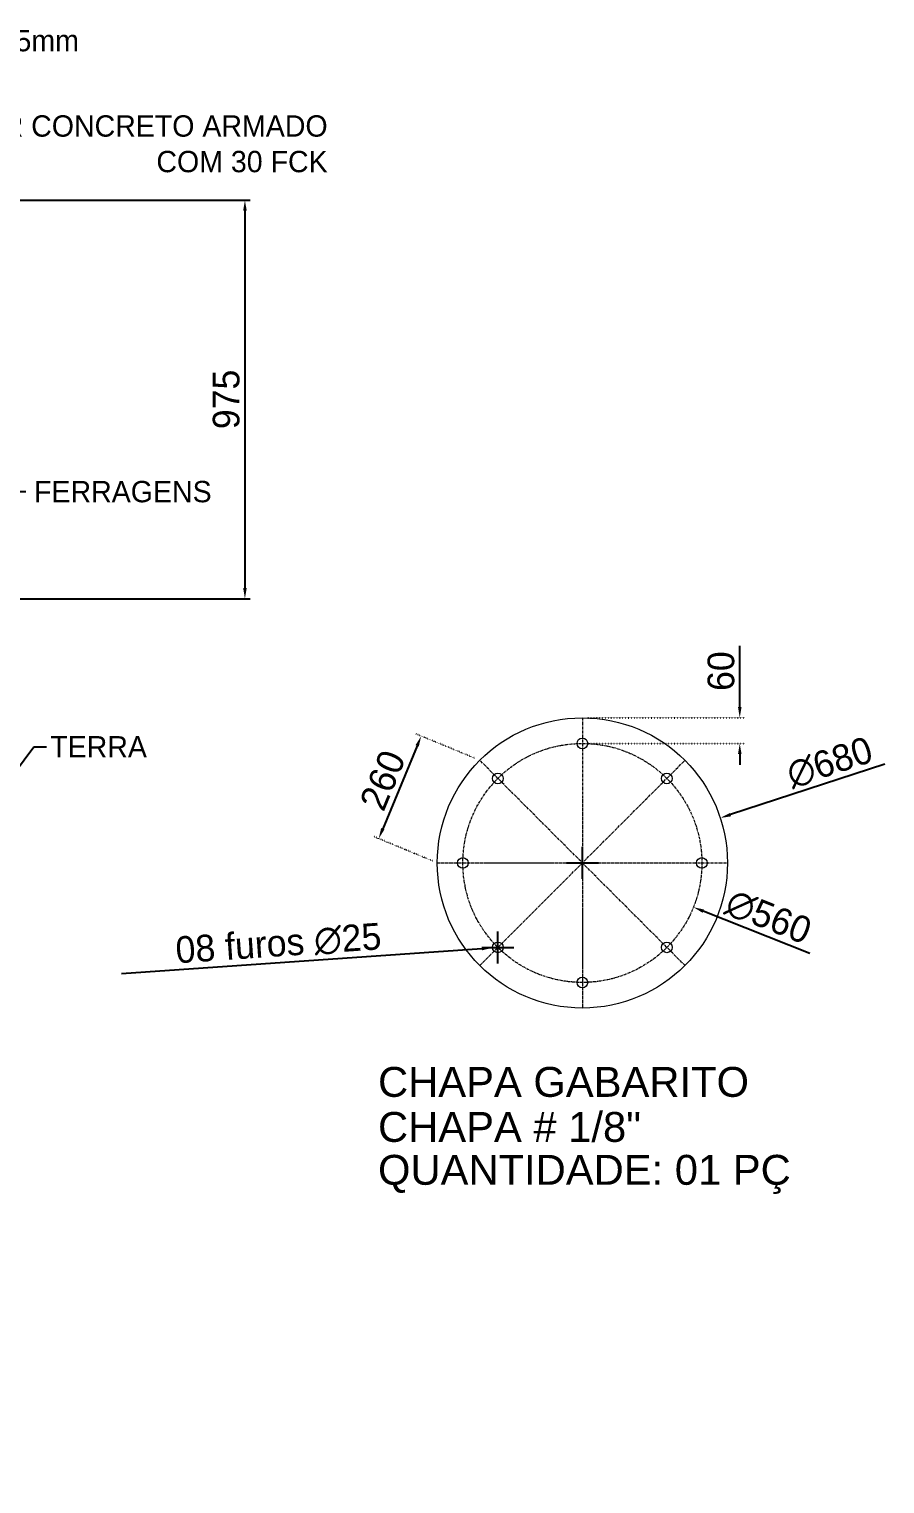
# Model space of a CAD drawing. Header units: millimetres. Extents: x 259906 to 295831, y -52980 to -28535.
# Drawn here: x 264232 to 266237, y -35094 to -31686 of the extents above; entities that cross this region are included whole.
import ezdxf
from ezdxf import colors
from ezdxf.entities.mleader import LeaderData, LeaderLine
from ezdxf.math import Vec2, Vec3

# ---------------------------------------------------------------- set-up
doc = ezdxf.new("R2010")
doc.units = ezdxf.units.MM
doc.header["$LTSCALE"] = 0.2
doc.linetypes.add('ACAD_ISO07W100', pattern=[3, 0, -3])
doc.linetypes.add('CENTER', pattern=[50.8, 31.75, -6.35, 6.35, -6.35])
for name, color, linetype, lineweight in [('03', 3, 'Continuous', 13), ('CENT 1', 1, 'CENTER', 9), ('CONT 2', 2, 'Continuous', 13), ('CONT4', 4, 'Continuous', 5), ('COTA', 1, 'Continuous', 9)]:
    doc.layers.add(name, color=color, linetype=linetype, lineweight=lineweight)
doc.styles.add('1-500', font='arial.ttf', dxfattribs={"height": 100})
doc.dimstyles.new('ESC25', dxfattribs={"dimscale": 25, "dimtxt": 2.5, "dimasz": 1, "dimexe": 0.5, "dimexo": 0.5, "dimgap": 0.5, "dimtad": 1, "dimdec": 0, "dimzin": 0, "dimdsep": 46, "dimtxsty": 'Standard', "dimcen": 1.5, "dimclrd": 1, "dimclre": 1, "dimclrt": 2, "dimadec": 0, "dimazin": 0, "dimtfac": 1, "dimtdec": 0, "dimtofl": 0, "dimtmove": 0, "dimatfit": 3, "dimfxl": 1, "dimtolj": 1, "dimtzin": 0, "dimarcsym": 0})

# ---------------------------------------------------------------- blocks, each defined once
blk = doc.blocks.new('*D86')
at = {"layer": 'COTA', "color": 1, "lineweight": -2, "transparency": 16777216}
for p, q in [((266237, -33408.4), (265875.2, -33526.3)), ((265528.1, -33677), (265528.1, -33602)), ((265490.6, -33639.5), (265565.6, -33639.5))]:
    blk.add_line(p, q, dxfattribs=at)
at = {"layer": 'COTA', "color": 1, "transparency": 16777216}
blk.add_solid([(265873.9, -33522.4), (265876.5, -33530.3), (265851.4, -33534.1)], dxfattribs=at)
at = {"layer": 'COTA', "color": 2, "transparency": 16777216, "insert": (266107.6, -33404.5), "char_height": 62.5, "attachment_point": 5, "rotation": 18.0559}
blk.add_mtext('\\A1;∅680', dxfattribs=at)
blk = doc.blocks.new('*D87')
at = {"layer": 'COTA', "color": 1, "lineweight": -2, "transparency": 16777216}
for p, q in [((265528.1, -33677), (265528.1, -33602)), ((265490.6, -33639.5), (265565.6, -33639.5)), ((266061.1, -33852), (265811.4, -33752.4))]:
    blk.add_line(p, q, dxfattribs=at)
at = {"layer": 'COTA', "color": 1, "transparency": 16777216}
blk.add_solid([(265813, -33748.6), (265809.9, -33756.3), (265788.2, -33743.2)], dxfattribs=at)
at = {"layer": 'COTA', "color": 2, "transparency": 16777216, "insert": (265964.1, -33766.2), "char_height": 62.5, "attachment_point": 5, "rotation": 338.2587}
blk.add_mtext('\\A1;∅560', dxfattribs=at)
blk = doc.blocks.new('*D88')
at = {"layer": 'COTA', "color": 1, "lineweight": -2, "transparency": 16777216}
blk.add_line((265140.9, -33365.3), (265060.5, -33559.5), dxfattribs=at)
at = {"layer": 'COTA', "color": 1, "linetype": 'ACAD_ISO07W100', "lineweight": -2, "transparency": 16777216}
for p, q in [((265276.2, -33394.3), (265139, -33337.4)), ((265176.6, -33634.7), (265039.4, -33577.8))]:
    blk.add_line(p, q, dxfattribs=at)
at = {"layer": 'COTA', "color": 1, "transparency": 16777216}
for points in [[(265137.1, -33363.7), (265144.8, -33366.9), (265150.5, -33342.2)], [(265056.6, -33557.9), (265064.3, -33561.1), (265050.9, -33582.6)]]:
    blk.add_solid(points, dxfattribs=at)
at = {"layer": 'COTA', "color": 2, "transparency": 16777216, "insert": (265060.3, -33445.7), "char_height": 62.5, "attachment_point": 5, "rotation": 67.5}
blk.add_mtext('\\A1;260', dxfattribs=at)
blk = doc.blocks.new('*D89')
at = {"layer": 'COTA', "color": 1, "lineweight": -2, "transparency": 16777216}
for p, q in [((265896.9, -33274.5), (265896.9, -33130.7)), ((265896.9, -33384.5), (265896.9, -33409.5))]:
    blk.add_line(p, q, dxfattribs=at)
at = {"layer": 'COTA', "color": 1, "linetype": 'ACAD_ISO07W100', "lineweight": -2, "transparency": 16777216}
for p, q in [((265540.6, -33299.5), (265909.4, -33299.5)), ((265540.6, -33359.5), (265909.4, -33359.5))]:
    blk.add_line(p, q, dxfattribs=at)
at = {"layer": 'COTA', "color": 1, "transparency": 16777216}
for points in [[(265892.8, -33274.5), (265901.1, -33274.5), (265896.9, -33299.5)], [(265892.8, -33384.5), (265901.1, -33384.5), (265896.9, -33359.5)]]:
    blk.add_solid(points, dxfattribs=at)
at = {"layer": 'COTA', "color": 2, "transparency": 16777216, "insert": (265853.2, -33190.1), "char_height": 62.5, "attachment_point": 5, "rotation": 90}
blk.add_mtext('\\A1;60', dxfattribs=at)
blk = doc.blocks.new('*D90')
at = {"layer": 'COTA', "color": 1, "lineweight": -2, "transparency": 16777216}
for p, q in [((265330.2, -33874.9), (265330.2, -33799.9)), ((264448, -33898.3), (265292.7, -33840)), ((265292.7, -33837.4), (265367.7, -33837.4))]:
    blk.add_line(p, q, dxfattribs=at)
at = {"layer": 'COTA', "color": 1, "transparency": 16777216}
blk.add_solid([(265292.5, -33835.9), (265293, -33844.2), (265317.7, -33838.3)], dxfattribs=at)
at = {"layer": 'COTA', "color": 2, "transparency": 16777216, "insert": (264816, -33829.1), "char_height": 62.5, "attachment_point": 5, "rotation": 3.9485}
blk.add_mtext('\\A1;08 furos ∅25', dxfattribs=at)
blk = doc.blocks.new('*D121')
at = {"layer": 'COTA', "color": 1, "lineweight": -2, "transparency": 16777216}
for p, q in [((263217.2, -32086.5), (264749.9, -32086.5)), ((264737.4, -32111.5), (264737.4, -32995.5)), ((263217.2, -33020.5), (264749.9, -33020.5))]:
    blk.add_line(p, q, dxfattribs=at)
at = {"layer": 'COTA', "color": 1, "transparency": 16777216}
for points in [[(264733.3, -32111.5), (264741.6, -32111.5), (264737.4, -32086.5)], [(264733.3, -32995.5), (264741.6, -32995.5), (264737.4, -33020.5)]]:
    blk.add_solid(points, dxfattribs=at)
at = {"layer": 'COTA', "color": 2, "transparency": 16777216, "insert": (264693.7, -32553.5), "char_height": 62.5, "attachment_point": 5, "rotation": 90}
blk.add_mtext('\\A1;975', dxfattribs=at)

msp = doc.modelspace()

# ---------------------------------------------------------------- hatches: boundary and pattern name
at = {"layer": 'CONT 2'}
h = msp.add_hatch(dxfattribs=at)
h.set_pattern_fill('EARTH', color=256, scale=70)
h.set_pattern_definition([(0, (53277.9, 16005.28), (444.5, 444.5), [444.5, -444.5]), (0, (53277.9, 16171.96), (444.5, 444.5), [444.5, -444.5]), (0, (53277.9, 16338.65), (444.5, 444.5), [444.5, -444.5]), (90, (53333.45, 16394.2), (-444.5, 444.5), [444.5, -444.5]), (90, (53500.14, 16394.2), (-444.5, 444.5), [444.5, -444.5]), (90, (53666.82, 16394.2), (-444.5, 444.5), [444.5, -444.5])])
edge = h.paths.add_edge_path()
edge.add_line((262320.2, -32159.5), (261891.1, -32159.5))
edge.add_spline(control_points=[(261891.1, -32159.5), (261978.5, -32269.7), (262126.5, -32456.3), (261747, -32636.1), (261861.4, -33235.5), (261365.8, -34096.8), (262200.8, -34257.8), (263009.6, -34731.4), (262778.3, -33759.8), (264588.1, -35094.4), (263909.6, -33417.5), (264039.5, -32804.6), (264109.6, -32385.6), (264163.3, -32214.9), (264180.7, -32159.5)], knot_values=[0, 0, 0, 0, 330.192195, 559.092766, 976.443207, 1988.574882, 2657.437593, 3354.371366, 3603.545979, 4786.973126, 5872.82267, 6578.574098, 6942.054264, 7116.400767, 7116.400767, 7116.400767, 7116.400767], degree=3, periodic=0)
edge.add_line((264180.7, -32159.5), (263520.2, -32159.5))
edge.add_line((263520.2, -32159.5), (263520.2, -33359.5))
edge.add_line((263520.2, -33359.5), (263720.2, -33559.5))
edge.add_line((263720.2, -33559.5), (263720.2, -33759.5))
edge.add_line((263720.2, -33759.5), (262120.2, -33759.5))
edge.add_line((262120.2, -33759.5), (262120.2, -33559.5))
edge.add_line((262120.2, -33559.5), (262320.2, -33359.5))
edge.add_line((262320.2, -33359.5), (262320.2, -32159.5))

# ---------------------------------------------------------------- linework, layer by layer
at = {"layer": '03'}
for centre, radius in [((265528.1, -33639.5), 340), ((265528.1, -33359.5), 12.5), ((265330.2, -33441.5), 12.5), ((265726.1, -33441.5), 12.5), ((265248.1, -33639.5), 12.5), ((265808.1, -33639.5), 12.5), ((265330.2, -33837.4), 12.5), ((265726.1, -33837.4), 12.5), ((265528.1, -33919.5), 12.5)]:
    msp.add_circle(centre, radius, dxfattribs=at)
at = {"layer": 'CENT 1'}
for p, q in [((265528.1, -33299.5), (265528.1, -33979.5)), ((265287.7, -33879.9), (265768.6, -33399)), ((265768.6, -33879.9), (265287.7, -33399)), ((265188.1, -33639.5), (265868.1, -33639.5))]:
    msp.add_line(p, q, dxfattribs=at)
msp.add_circle((265528.1, -33639.5), 280, dxfattribs=at)
at = {"layer": 'CONT 2'}
msp.add_spline([(261891.1, -32159.5), (262025.9, -32460.9), (261857.4, -32615.8), (261783.2, -33026.5), (261642.7, -34028.8), (262240, -34329.8), (262921, -34477.9), (262915.7, -34228.8), (264074, -34471.2), (264012.7, -33387.1), (264058.3, -32682.8), (264131, -32326.6), (264180.7, -32159.5)], degree=3, dxfattribs=at)

# ---------------------------------------------------------------- texts
at = {"layer": 'CONT4', "style": '1-500'}
for s, p in [('CHAPA GABARITO', (265049.3, -34187.5)), ('CHAPA # 1/8"', (265049.3, -34293)), ('QUANTIDADE: 01 PÇ', (265049.3, -34393.5))]:
    msp.add_text(s, height=70, dxfattribs=at).set_placement(p)

# ---------------------------------------------------------------- dimensions: what is measured, and where the dimension line sits
at = {"layer": 'COTA'}
dim = msp.add_linear_dim(base=(264737.4, -33020.5), p1=(263204.7, -32086.5), p2=(263204.7, -33020.5), angle=90, text='975', dimstyle='ESC25', dxfattribs=at)
dim.commit()
dim.dimension.update_dxf_attribs({"geometry": '*D121', "text_midpoint": (264693.7, -32553.5)})
dim = msp.add_linear_dim(base=(265896.9, -33299.5), p1=(265528.1, -33359.5), p2=(265528.1, -33299.5), angle=90, dimstyle='ESC25', dxfattribs=at)
dim.commit()
dim.dimension.update_dxf_attribs({"geometry": '*D89', "text_midpoint": (265853.2, -33190.1)})
dim = msp.add_diameter_dim_2p(p1=(265204.9, -33744.8), p2=(265851.4, -33534.1), dimstyle='ESC25', dxfattribs=at)
dim.commit()
dim.dimension.update_dxf_attribs({"geometry": '*D86', "text_midpoint": (266121.1, -33446.1), "dimtype": 163})
dim = msp.add_aligned_dim(p1=(265287.7, -33399), p2=(265188.1, -33639.5), distance=-148.5, dimstyle='ESC25', dxfattribs=at)
dim.commit()
dim.dimension.update_dxf_attribs({"geometry": '*D88', "text_midpoint": (265060.3, -33445.7)})
dim = msp.add_diameter_dim_2p(p1=(265268.1, -33535.7), p2=(265788.2, -33743.2), dimstyle='ESC25', dxfattribs=at)
dim.commit()
dim.dimension.update_dxf_attribs({"geometry": '*D87', "text_midpoint": (265964.1, -33766.2)})
dim = msp.add_diameter_dim_2p(p1=(265342.6, -33836.6), p2=(265317.7, -33838.3), text='08 furos <>', dimstyle='ESC25', dxfattribs=at)
dim.commit()
dim.dimension.update_dxf_attribs({"geometry": '*D90', "text_midpoint": (264819, -33872.7), "dimtype": 163})

# ---------------------------------------------------------------- leaders
at = {"layer": '03', "color": 3}
ml = msp.add_multileader_mtext('Standard', dxfattribs=at)
ml.set_content('08 CHUMBADORES %%C 25mm ', color=3)
ml.set_leader_properties()
ml.build(insert=Vec2(0, 0))
ml.multileader.update_dxf_attribs({"dogleg_length": 30, "arrow_head_size": 30})
ctx = ml.context
ctx.base_point, ctx.char_height, ctx.arrow_head_size, ctx.plane_origin = Vec3(263321.4, -31712.9), 50, 30, Vec3(264502.5, -32022.5)
ctx.text_align_type = 2
notes = []
notes.append((ctx, [(1, (1, 1, 0), (263291.4, -31712.9), (1, 0), 30, [(0, [(262929.7, -32086.5)], 0, [])])]))
ctx.mtext.insert, ctx.mtext.width, ctx.mtext.defined_height, ctx.mtext.alignment, ctx.mtext.flow_direction = Vec3(264348.4, -31687.9), 2033.889, 665.1, 3, 5
ml = msp.add_multileader_mtext('Standard', dxfattribs=at)
ml.set_content('USAR CONCRETO ARMADO\\PCOM 30 FCK', color=3)
ml.set_leader_properties()
ml.build(insert=Vec2(0, 0))
ml.multileader.update_dxf_attribs({"dogleg_length": 30, "arrow_head_size": 30})
ctx = ml.context
ctx.base_point, ctx.char_height, ctx.arrow_head_size, ctx.plane_origin = Vec3(263945.8, -31912.9), 50, 30, Vec3(265022.1, -32444.9)
ctx.text_align_type = 2
notes.append((ctx, [(1, (1, 1, 0), (263915.8, -31912.9), (1, 0), 30, [(0, [(263449.3, -32509)], 0, [])])]))
ctx.mtext.insert, ctx.mtext.width, ctx.mtext.defined_height, ctx.mtext.alignment, ctx.mtext.flow_direction = Vec3(264931.2, -31887.9), 2033.889, 665.1, 3, 5
ml = msp.add_multileader_mtext('Standard', dxfattribs=at)
ml.set_content('FERRAGENS', color=3)
ml.set_leader_properties()
ml.build(insert=Vec2(0, 0))
ml.multileader.update_dxf_attribs({"dogleg_length": 30, "arrow_head_size": 30})
ctx = ml.context
ctx.base_point, ctx.char_height, ctx.arrow_head_size, ctx.plane_origin = Vec3(264224.1, -32769.5), 50, 30, Vec3(264919.2, -33224)
ctx.text_align_type = 2
notes.append((ctx, [(1, (1, 1, 0), (264194.1, -32769.5), (1, 0), 30, [(0, [(263346.4, -33288.1)], 0, [])])]))
ctx.mtext.insert, ctx.mtext.width, ctx.mtext.defined_height, ctx.mtext.alignment, ctx.mtext.flow_direction = Vec3(264659.4, -32744.5), 2033.889, 665.1, 3, 5
ml = msp.add_multileader_mtext('Standard', dxfattribs=at)
ml.set_content('TERRA', color=3)
ml.set_leader_properties()
ml.build(insert=Vec2(0, 0))
ml.multileader.update_dxf_attribs({"dogleg_length": 30, "arrow_head_size": 30})
ctx = ml.context
ctx.base_point, ctx.char_height, ctx.arrow_head_size, ctx.plane_origin = Vec3(264272.4, -33367.4), 50, 30, Vec3(265506, -33719.3)
ctx.text_align_type = 2
notes.append((ctx, [(1, (1, 1, 0), (264242.4, -33367.4), (1, 0), 30, [(0, [(263933.2, -33783.4)], 0, [])])]))
ctx.mtext.insert, ctx.mtext.width, ctx.mtext.defined_height, ctx.mtext.alignment, ctx.mtext.flow_direction = Vec3(264507.8, -33342.4), 2033.889, 665.1, 3, 5
for ctx, leaders in notes:
    for number, flags, end, landing, length, lines in leaders:
        leader = LeaderData()
        leader.index, (leader.has_last_leader_line, leader.has_dogleg_vector, leader.attachment_direction) = number, flags
        leader.last_leader_point, leader.dogleg_vector, leader.dogleg_length = Vec3(end), Vec3(landing), length
        for number, points, colour, breaks in lines:
            line = LeaderLine()
            line.index, line.vertices, line.color, line.breaks = number, Vec3.list(points), colors.encode_raw_color(colour), breaks
            leader.lines.append(line)
        ctx.leaders.append(leader)

doc.saveas('drawing.dxf')
